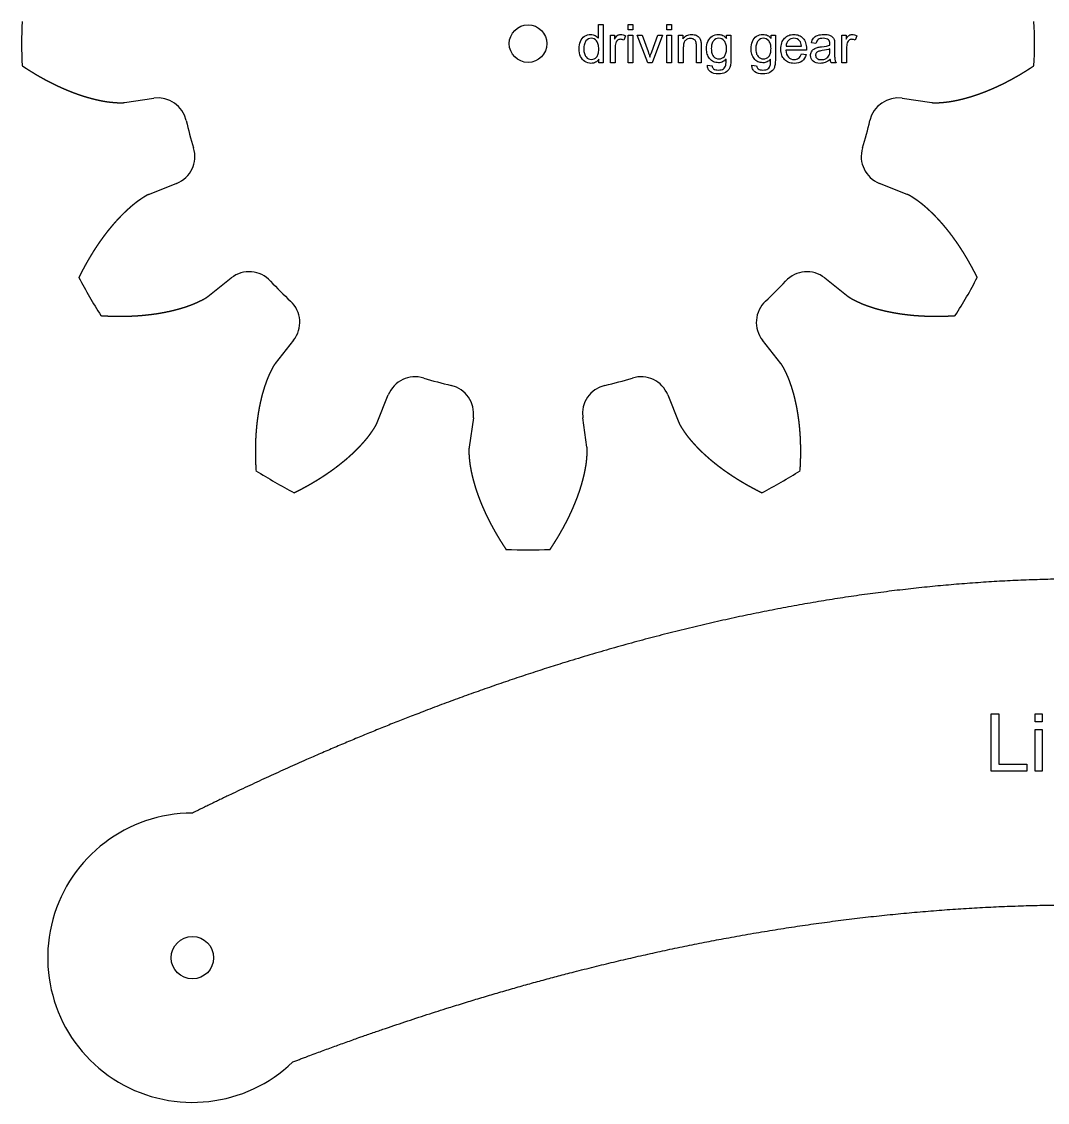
# Model space of a CAD drawing. Header units: millimetres. Extents: x 18 to 1169, y 18 to 1181.
# Drawn here: x 450 to 662.7, y 18 to 242.2 of the extents above; entities that cross this region are included whole.
import ezdxf

# ---------------------------------------------------------------- set-up
doc = ezdxf.new("R2010")
doc.units = ezdxf.units.MM
doc.layers.add('cut', color=5, linetype='Continuous', true_color=0x0000ff)
doc.layers.add('line engraving', color=1, linetype='Continuous', true_color=0xff0000)

msp = doc.modelspace()

# ---------------------------------------------------------------- linework, layer by layer
at = {"layer": 'cut', "color": 5, "true_color": 0x0000ff}
for p, q in [((471.31, 225.37), (477.41, 226.26)), ((632.59, 226.26), (638.69, 225.37)), ((482.14, 208.6), (476.42, 206.32)), ((633.58, 206.32), (627.86, 208.6)), ((488.64, 185.16), (493.47, 188.98)), ((616.53, 188.98), (621.36, 185.16)), ((506.39, 176.05), (502.58, 171.22)), ((607.42, 171.22), (603.61, 176.05)), ((523.74, 159), (526.01, 164.72)), ((583.99, 164.72), (586.26, 159)), ((543.67, 159.99), (542.78, 153.9)), ((567.22, 153.9), (566.33, 159.99))]:
    msp.add_line(p, q, dxfattribs=at)
for centre, radius in [((555, 237.58), 3.9), ((485.41, 48), 4.4)]:
    msp.add_circle(centre, radius, dxfattribs=at)
for centre, radius, start, end in [((555, 237.58), 105, 177.5067, -177.5067), ((555, 237.58), 105, -2.4933, 2.4933), ((478.27, 220.32), 6, 12.6817, 98.3062), ((631.73, 220.32), 6, 81.6938, 167.3183), ((555, 237.58), 72.64, -167.3183, -162.6817), ((555, 237.58), 72.64, -17.3183, -12.6817), ((479.92, 214.17), 6, -68.3062, 17.3183), ((630.08, 214.17), 6, 162.6817, -111.6938), ((555, 237.58), 105, -152.4933, -147.5067), ((497.19, 184.27), 6, 42.6817, 128.3062), ((555, 237.58), 72.64, -137.3183, -132.6817), ((555, 237.58), 72.64, -47.3183, -42.6817), ((612.81, 184.27), 6, 51.6938, 137.3183), ((555, 237.58), 105, -32.4933, -27.5067), ((501.68, 179.77), 6, -38.3062, 47.3183), ((608.32, 179.77), 6, 132.6817, -141.6938), ((531.59, 162.5), 6, 72.6817, 158.3062), ((555, 237.58), 72.64, -107.3183, -102.6817), ((555, 237.58), 72.64, -77.3183, -72.6817), ((578.41, 162.5), 6, 21.6938, 107.3183), ((537.73, 160.86), 6, -8.3062, 77.3183), ((572.27, 160.86), 6, 102.6817, -171.6938), ((555, 237.58), 105, -122.4933, -117.5067), ((555, 237.58), 105, -62.4933, -57.5067), ((555, 237.58), 105, -92.4933, -87.5067), ((485.41, 48), 30, 90, -46.1113)]:
    msp.add_arc(centre, radius, start, end, dxfattribs=at)
for points in [[(450.1, 233.02), (450.16, 232.98), (450.27, 232.9), (450.45, 232.78), (450.68, 232.63), (450.97, 232.44), (451.27, 232.25), (451.56, 232.06), (451.86, 231.88), (452.15, 231.7), (452.45, 231.52), (452.74, 231.34), (453.04, 231.16), (453.33, 230.99), (453.63, 230.82), (453.93, 230.65), (454.23, 230.48), (454.52, 230.32), (454.82, 230.15), (455.12, 229.99), (455.42, 229.84), (455.72, 229.68), (456.02, 229.53), (456.33, 229.37), (456.63, 229.22), (456.93, 229.08), (457.23, 228.93), (457.53, 228.79), (457.84, 228.65), (458.14, 228.51), (458.44, 228.37), (458.75, 228.24), (459.05, 228.11), (459.36, 227.98), (459.66, 227.86), (459.97, 227.73), (460.27, 227.61), (460.58, 227.49), (460.88, 227.38), (461.19, 227.26), (461.49, 227.15), (461.8, 227.05), (462.11, 226.94), (462.42, 226.84), (462.72, 226.74), (463.03, 226.64), (463.34, 226.55), (463.64, 226.46), (463.95, 226.37), (464.26, 226.28), (464.57, 226.2), (464.88, 226.12), (465.18, 226.04), (465.49, 225.97), (465.8, 225.9), (466.11, 225.84), (466.42, 225.77), (466.72, 225.71), (467.03, 225.66), (467.34, 225.6), (467.65, 225.55), (467.96, 225.51), (468.26, 225.47), (468.57, 225.44), (468.88, 225.41), (469.18, 225.38), (469.49, 225.36), (469.8, 225.34), (470.1, 225.32), (470.41, 225.31), (470.71, 225.31), (470.95, 225.32), (471.13, 225.34), (471.25, 225.36), (471.31, 225.37)], [(638.69, 225.37), (638.75, 225.36), (638.87, 225.34), (639.05, 225.32), (639.29, 225.31), (639.59, 225.31), (639.9, 225.32), (640.2, 225.34), (640.51, 225.36), (640.82, 225.38), (641.12, 225.41), (641.43, 225.44), (641.74, 225.47), (642.04, 225.51), (642.35, 225.55), (642.66, 225.6), (642.97, 225.66), (643.28, 225.71), (643.58, 225.77), (643.89, 225.84), (644.2, 225.9), (644.51, 225.97), (644.82, 226.04), (645.12, 226.12), (645.43, 226.2), (645.74, 226.28), (646.05, 226.37), (646.36, 226.46), (646.66, 226.55), (646.97, 226.64), (647.28, 226.74), (647.58, 226.84), (647.89, 226.94), (648.2, 227.05), (648.51, 227.15), (648.81, 227.26), (649.12, 227.38), (649.42, 227.49), (649.73, 227.61), (650.03, 227.73), (650.34, 227.86), (650.64, 227.98), (650.95, 228.11), (651.25, 228.24), (651.56, 228.37), (651.86, 228.51), (652.16, 228.65), (652.47, 228.79), (652.77, 228.93), (653.07, 229.08), (653.37, 229.22), (653.67, 229.37), (653.98, 229.53), (654.28, 229.68), (654.58, 229.84), (654.88, 229.99), (655.18, 230.15), (655.48, 230.32), (655.77, 230.48), (656.07, 230.65), (656.37, 230.82), (656.67, 230.99), (656.96, 231.16), (657.26, 231.34), (657.55, 231.52), (657.85, 231.7), (658.14, 231.88), (658.44, 232.06), (658.73, 232.25), (659.03, 232.44), (659.32, 232.63), (659.55, 232.78), (659.73, 232.9), (659.84, 232.98), (659.9, 233.02)], [(476.42, 206.32), (476.36, 206.3), (476.25, 206.25), (476.08, 206.18), (475.87, 206.07), (475.6, 205.92), (475.34, 205.75), (475.09, 205.59), (474.83, 205.42), (474.58, 205.24), (474.33, 205.07), (474.07, 204.89), (473.83, 204.71), (473.58, 204.52), (473.33, 204.33), (473.09, 204.13), (472.85, 203.93), (472.61, 203.73), (472.38, 203.52), (472.14, 203.31), (471.91, 203.1), (471.68, 202.89), (471.45, 202.67), (471.22, 202.45), (470.99, 202.23), (470.77, 202), (470.54, 201.77), (470.32, 201.54), (470.1, 201.31), (469.88, 201.07), (469.66, 200.84), (469.45, 200.6), (469.23, 200.36), (469.02, 200.11), (468.81, 199.86), (468.6, 199.62), (468.39, 199.36), (468.18, 199.11), (467.98, 198.86), (467.77, 198.6), (467.57, 198.34), (467.37, 198.08), (467.17, 197.81), (466.97, 197.55), (466.77, 197.28), (466.58, 197.01), (466.39, 196.74), (466.19, 196.47), (466, 196.19), (465.81, 195.92), (465.63, 195.64), (465.44, 195.36), (465.25, 195.08), (465.07, 194.79), (464.89, 194.51), (464.71, 194.22), (464.53, 193.93), (464.35, 193.64), (464.18, 193.35), (464, 193.05), (463.83, 192.76), (463.66, 192.46), (463.49, 192.16), (463.32, 191.86), (463.15, 191.56), (462.99, 191.26), (462.82, 190.95), (462.66, 190.64), (462.5, 190.34), (462.34, 190.03), (462.18, 189.72), (462.06, 189.47), (461.96, 189.28), (461.9, 189.15), (461.87, 189.09)], [(648.13, 189.09), (648.1, 189.15), (648.04, 189.28), (647.94, 189.47), (647.82, 189.72), (647.66, 190.03), (647.5, 190.34), (647.34, 190.64), (647.18, 190.95), (647.01, 191.26), (646.85, 191.56), (646.68, 191.86), (646.51, 192.16), (646.34, 192.46), (646.17, 192.76), (646, 193.05), (645.82, 193.35), (645.65, 193.64), (645.47, 193.93), (645.29, 194.22), (645.11, 194.51), (644.93, 194.79), (644.75, 195.08), (644.56, 195.36), (644.37, 195.64), (644.19, 195.92), (644, 196.19), (643.81, 196.47), (643.61, 196.74), (643.42, 197.01), (643.23, 197.28), (643.03, 197.55), (642.83, 197.81), (642.63, 198.08), (642.43, 198.34), (642.23, 198.6), (642.02, 198.86), (641.82, 199.11), (641.61, 199.36), (641.4, 199.62), (641.19, 199.86), (640.98, 200.11), (640.77, 200.36), (640.55, 200.6), (640.34, 200.84), (640.12, 201.07), (639.9, 201.31), (639.68, 201.54), (639.46, 201.77), (639.23, 202), (639.01, 202.23), (638.78, 202.45), (638.55, 202.67), (638.32, 202.89), (638.09, 203.1), (637.86, 203.31), (637.62, 203.52), (637.39, 203.73), (637.15, 203.93), (636.91, 204.13), (636.67, 204.33), (636.42, 204.52), (636.17, 204.71), (635.93, 204.89), (635.67, 205.07), (635.42, 205.24), (635.17, 205.42), (634.91, 205.59), (634.66, 205.75), (634.4, 205.92), (634.13, 206.07), (633.92, 206.18), (633.75, 206.25), (633.64, 206.3), (633.58, 206.32)], [(466.44, 181.18), (466.51, 181.17), (466.65, 181.16), (466.86, 181.15), (467.14, 181.13), (467.48, 181.12), (467.83, 181.1), (468.18, 181.08), (468.53, 181.07), (468.87, 181.06), (469.22, 181.05), (469.56, 181.05), (469.91, 181.04), (470.25, 181.04), (470.59, 181.04), (470.94, 181.04), (471.28, 181.05), (471.62, 181.05), (471.96, 181.06), (472.3, 181.07), (472.64, 181.09), (472.98, 181.1), (473.31, 181.12), (473.65, 181.14), (473.99, 181.16), (474.32, 181.18), (474.66, 181.21), (474.99, 181.23), (475.32, 181.26), (475.65, 181.3), (475.98, 181.33), (476.31, 181.37), (476.64, 181.41), (476.97, 181.45), (477.3, 181.49), (477.62, 181.54), (477.95, 181.58), (478.27, 181.63), (478.59, 181.69), (478.92, 181.74), (479.24, 181.8), (479.56, 181.86), (479.87, 181.92), (480.19, 181.99), (480.51, 182.05), (480.82, 182.12), (481.14, 182.19), (481.45, 182.27), (481.76, 182.35), (482.07, 182.43), (482.38, 182.51), (482.68, 182.59), (482.99, 182.68), (483.29, 182.77), (483.59, 182.87), (483.89, 182.96), (484.19, 183.06), (484.49, 183.17), (484.78, 183.27), (485.07, 183.38), (485.37, 183.49), (485.65, 183.6), (485.94, 183.72), (486.22, 183.85), (486.5, 183.98), (486.78, 184.11), (487.06, 184.24), (487.33, 184.38), (487.61, 184.51), (487.88, 184.66), (488.14, 184.81), (488.34, 184.94), (488.49, 185.05), (488.59, 185.12), (488.64, 185.16)], [(621.36, 185.16), (621.41, 185.12), (621.51, 185.05), (621.66, 184.94), (621.86, 184.81), (622.12, 184.66), (622.39, 184.51), (622.67, 184.38), (622.94, 184.24), (623.22, 184.11), (623.5, 183.98), (623.78, 183.85), (624.06, 183.72), (624.35, 183.6), (624.63, 183.49), (624.93, 183.38), (625.22, 183.27), (625.51, 183.17), (625.81, 183.06), (626.11, 182.96), (626.41, 182.87), (626.71, 182.77), (627.01, 182.68), (627.32, 182.59), (627.62, 182.51), (627.93, 182.43), (628.24, 182.35), (628.55, 182.27), (628.86, 182.19), (629.18, 182.12), (629.49, 182.05), (629.81, 181.99), (630.13, 181.92), (630.44, 181.86), (630.76, 181.8), (631.08, 181.74), (631.41, 181.69), (631.73, 181.63), (632.05, 181.58), (632.38, 181.54), (632.7, 181.49), (633.03, 181.45), (633.36, 181.41), (633.69, 181.37), (634.02, 181.33), (634.35, 181.3), (634.68, 181.26), (635.01, 181.23), (635.34, 181.21), (635.68, 181.18), (636.01, 181.16), (636.35, 181.14), (636.69, 181.12), (637.02, 181.1), (637.36, 181.09), (637.7, 181.07), (638.04, 181.06), (638.38, 181.05), (638.72, 181.05), (639.06, 181.04), (639.41, 181.04), (639.75, 181.04), (640.09, 181.04), (640.44, 181.05), (640.78, 181.05), (641.13, 181.06), (641.47, 181.07), (641.82, 181.08), (642.17, 181.1), (642.52, 181.12), (642.86, 181.13), (643.14, 181.15), (643.35, 181.16), (643.49, 181.17), (643.56, 181.18)], [(502.58, 171.22), (502.54, 171.17), (502.47, 171.08), (502.36, 170.93), (502.23, 170.72), (502.07, 170.46), (501.93, 170.19), (501.79, 169.92), (501.66, 169.64), (501.52, 169.37), (501.39, 169.09), (501.26, 168.81), (501.14, 168.52), (501.02, 168.24), (500.9, 167.95), (500.79, 167.66), (500.69, 167.37), (500.58, 167.07), (500.48, 166.77), (500.38, 166.48), (500.28, 166.18), (500.19, 165.87), (500.1, 165.57), (500.01, 165.27), (499.92, 164.96), (499.84, 164.65), (499.76, 164.34), (499.69, 164.03), (499.61, 163.72), (499.54, 163.41), (499.47, 163.09), (499.4, 162.78), (499.34, 162.46), (499.27, 162.14), (499.21, 161.82), (499.16, 161.5), (499.1, 161.18), (499.05, 160.86), (499, 160.53), (498.95, 160.21), (498.91, 159.88), (498.86, 159.55), (498.82, 159.23), (498.78, 158.9), (498.75, 158.57), (498.71, 158.24), (498.68, 157.91), (498.65, 157.57), (498.62, 157.24), (498.6, 156.91), (498.57, 156.57), (498.55, 156.23), (498.53, 155.9), (498.52, 155.56), (498.5, 155.22), (498.49, 154.88), (498.48, 154.54), (498.47, 154.2), (498.46, 153.86), (498.46, 153.52), (498.46, 153.18), (498.46, 152.83), (498.46, 152.49), (498.46, 152.15), (498.47, 151.8), (498.48, 151.46), (498.49, 151.11), (498.5, 150.76), (498.52, 150.42), (498.53, 150.07), (498.55, 149.72), (498.57, 149.44), (498.58, 149.23), (498.59, 149.09), (498.59, 149.02)], [(611.41, 149.02), (611.41, 149.09), (611.42, 149.23), (611.43, 149.44), (611.45, 149.72), (611.47, 150.07), (611.48, 150.42), (611.5, 150.76), (611.51, 151.11), (611.52, 151.46), (611.53, 151.8), (611.54, 152.15), (611.54, 152.49), (611.54, 152.83), (611.54, 153.18), (611.54, 153.52), (611.54, 153.86), (611.53, 154.2), (611.52, 154.54), (611.51, 154.88), (611.5, 155.22), (611.48, 155.56), (611.47, 155.9), (611.45, 156.23), (611.43, 156.57), (611.4, 156.91), (611.38, 157.24), (611.35, 157.57), (611.32, 157.91), (611.29, 158.24), (611.25, 158.57), (611.22, 158.9), (611.18, 159.23), (611.14, 159.55), (611.09, 159.88), (611.05, 160.21), (611, 160.53), (610.95, 160.86), (610.9, 161.18), (610.84, 161.5), (610.79, 161.82), (610.73, 162.14), (610.66, 162.46), (610.6, 162.78), (610.53, 163.09), (610.46, 163.41), (610.39, 163.72), (610.31, 164.03), (610.24, 164.34), (610.16, 164.65), (610.08, 164.96), (609.99, 165.27), (609.9, 165.57), (609.81, 165.87), (609.72, 166.18), (609.62, 166.48), (609.52, 166.77), (609.42, 167.07), (609.31, 167.37), (609.21, 167.66), (609.1, 167.95), (608.98, 168.24), (608.86, 168.52), (608.74, 168.81), (608.61, 169.09), (608.48, 169.37), (608.34, 169.64), (608.21, 169.92), (608.07, 170.19), (607.93, 170.46), (607.77, 170.72), (607.64, 170.93), (607.53, 171.08), (607.46, 171.17), (607.42, 171.22)], [(506.51, 144.45), (506.57, 144.48), (506.69, 144.55), (506.88, 144.64), (507.13, 144.77), (507.44, 144.92), (507.75, 145.08), (508.06, 145.24), (508.37, 145.41), (508.67, 145.57), (508.98, 145.74), (509.28, 145.9), (509.58, 146.07), (509.88, 146.24), (510.17, 146.41), (510.47, 146.59), (510.76, 146.76), (511.06, 146.94), (511.35, 147.11), (511.63, 147.29), (511.92, 147.47), (512.21, 147.66), (512.49, 147.84), (512.77, 148.02), (513.05, 148.21), (513.33, 148.4), (513.61, 148.59), (513.88, 148.78), (514.16, 148.97), (514.43, 149.16), (514.7, 149.36), (514.96, 149.55), (515.23, 149.75), (515.49, 149.95), (515.75, 150.15), (516.01, 150.36), (516.27, 150.56), (516.53, 150.77), (516.78, 150.97), (517.03, 151.18), (517.28, 151.39), (517.53, 151.6), (517.77, 151.82), (518.01, 152.03), (518.25, 152.25), (518.49, 152.46), (518.73, 152.68), (518.96, 152.9), (519.19, 153.13), (519.42, 153.35), (519.64, 153.58), (519.87, 153.8), (520.09, 154.03), (520.3, 154.26), (520.52, 154.49), (520.73, 154.73), (520.94, 154.96), (521.14, 155.2), (521.35, 155.44), (521.55, 155.68), (521.74, 155.92), (521.94, 156.16), (522.12, 156.41), (522.31, 156.66), (522.48, 156.91), (522.66, 157.16), (522.83, 157.42), (523, 157.67), (523.17, 157.93), (523.33, 158.19), (523.48, 158.45), (523.59, 158.67), (523.67, 158.83), (523.72, 158.95), (523.74, 159)], [(586.26, 159), (586.28, 158.95), (586.33, 158.83), (586.41, 158.67), (586.52, 158.45), (586.67, 158.19), (586.83, 157.93), (587, 157.67), (587.17, 157.42), (587.34, 157.16), (587.52, 156.91), (587.69, 156.66), (587.88, 156.41), (588.06, 156.16), (588.26, 155.92), (588.45, 155.68), (588.65, 155.44), (588.86, 155.2), (589.06, 154.96), (589.27, 154.73), (589.48, 154.49), (589.7, 154.26), (589.91, 154.03), (590.13, 153.8), (590.36, 153.58), (590.58, 153.35), (590.81, 153.13), (591.04, 152.9), (591.27, 152.68), (591.51, 152.46), (591.75, 152.25), (591.99, 152.03), (592.23, 151.82), (592.47, 151.6), (592.72, 151.39), (592.97, 151.18), (593.22, 150.97), (593.47, 150.77), (593.73, 150.56), (593.99, 150.36), (594.25, 150.15), (594.51, 149.95), (594.77, 149.75), (595.04, 149.55), (595.3, 149.36), (595.57, 149.16), (595.84, 148.97), (596.12, 148.78), (596.39, 148.59), (596.67, 148.4), (596.95, 148.21), (597.23, 148.02), (597.51, 147.84), (597.79, 147.66), (598.08, 147.47), (598.37, 147.29), (598.65, 147.11), (598.94, 146.94), (599.24, 146.76), (599.53, 146.59), (599.83, 146.41), (600.12, 146.24), (600.42, 146.07), (600.72, 145.9), (601.02, 145.74), (601.33, 145.57), (601.63, 145.41), (601.94, 145.24), (602.25, 145.08), (602.56, 144.92), (602.87, 144.77), (603.12, 144.64), (603.31, 144.55), (603.43, 144.48), (603.49, 144.45)], [(542.78, 153.9), (542.77, 153.84), (542.76, 153.72), (542.74, 153.54), (542.73, 153.29), (542.73, 152.99), (542.74, 152.69), (542.75, 152.38), (542.77, 152.07), (542.8, 151.77), (542.82, 151.46), (542.85, 151.15), (542.89, 150.85), (542.92, 150.54), (542.97, 150.23), (543.02, 149.92), (543.07, 149.62), (543.13, 149.31), (543.19, 149), (543.25, 148.69), (543.32, 148.38), (543.39, 148.08), (543.46, 147.77), (543.54, 147.46), (543.62, 147.15), (543.7, 146.84), (543.78, 146.54), (543.87, 146.23), (543.96, 145.92), (544.06, 145.61), (544.15, 145.31), (544.25, 145), (544.36, 144.69), (544.46, 144.39), (544.57, 144.08), (544.68, 143.77), (544.79, 143.47), (544.91, 143.16), (545.03, 142.85), (545.15, 142.55), (545.27, 142.24), (545.4, 141.94), (545.53, 141.64), (545.66, 141.33), (545.79, 141.03), (545.93, 140.72), (546.06, 140.42), (546.2, 140.12), (546.35, 139.81), (546.49, 139.51), (546.64, 139.21), (546.79, 138.91), (546.94, 138.61), (547.1, 138.31), (547.25, 138.01), (547.41, 137.71), (547.57, 137.41), (547.73, 137.11), (547.9, 136.81), (548.07, 136.51), (548.24, 136.21), (548.41, 135.92), (548.58, 135.62), (548.76, 135.32), (548.93, 135.03), (549.11, 134.73), (549.3, 134.44), (549.48, 134.15), (549.67, 133.85), (549.86, 133.56), (550.05, 133.27), (550.2, 133.03), (550.32, 132.86), (550.39, 132.74), (550.43, 132.68)], [(559.57, 132.68), (559.61, 132.74), (559.68, 132.86), (559.8, 133.03), (559.95, 133.27), (560.14, 133.56), (560.33, 133.85), (560.52, 134.15), (560.7, 134.44), (560.89, 134.73), (561.07, 135.03), (561.24, 135.32), (561.42, 135.62), (561.59, 135.92), (561.76, 136.21), (561.93, 136.51), (562.1, 136.81), (562.27, 137.11), (562.43, 137.41), (562.59, 137.71), (562.75, 138.01), (562.9, 138.31), (563.06, 138.61), (563.21, 138.91), (563.36, 139.21), (563.51, 139.51), (563.65, 139.81), (563.8, 140.12), (563.94, 140.42), (564.07, 140.72), (564.21, 141.03), (564.34, 141.33), (564.47, 141.64), (564.6, 141.94), (564.73, 142.24), (564.85, 142.55), (564.97, 142.85), (565.09, 143.16), (565.21, 143.47), (565.32, 143.77), (565.43, 144.08), (565.54, 144.39), (565.64, 144.69), (565.75, 145), (565.85, 145.31), (565.94, 145.61), (566.04, 145.92), (566.13, 146.23), (566.22, 146.54), (566.3, 146.84), (566.38, 147.15), (566.46, 147.46), (566.54, 147.77), (566.61, 148.08), (566.68, 148.38), (566.75, 148.69), (566.81, 149), (566.87, 149.31), (566.93, 149.62), (566.98, 149.92), (567.03, 150.23), (567.08, 150.54), (567.11, 150.85), (567.15, 151.15), (567.18, 151.46), (567.2, 151.77), (567.23, 152.07), (567.25, 152.38), (567.26, 152.69), (567.27, 152.99), (567.27, 153.29), (567.26, 153.54), (567.24, 153.72), (567.23, 153.84), (567.22, 153.9)], [(856.81, 78), (849.38, 81.69), (834.52, 88.73), (812.24, 98.34), (782.53, 109.19), (745.39, 119.25), (708.25, 125.51), (671.11, 127.65), (633.97, 125.51), (596.83, 119.25), (559.69, 109.19), (529.98, 98.34), (507.69, 88.73), (492.84, 81.69), (485.41, 78)]]:
    msp.add_open_spline(points, degree=5, dxfattribs=at)
msp.add_open_spline([(506.21, 26.38), (509.39, 27.6), (519.93, 31.53), (537.83, 37.73), (563.11, 45.3), (595.83, 52.82), (632.82, 58.09), (669.91, 59.87), (707.1, 58.04), (744.39, 52.75), (777.71, 45.19), (803.6, 37.57), (822.02, 31.31), (832.95, 27.32), (836.37, 26.04)], degree=5, knots=[-0.9433543, -0.9433543, -0.9433543, -0.9433543, -0.9433543, -0.9433543, -0.9, -0.8, -0.7, -0.6, -0.5, -0.4, -0.3, -0.2, -0.1, -0.0544049, -0.0544049, -0.0544049, -0.0544049, -0.0544049, -0.0544049], dxfattribs=at)
at = {"layer": 'line engraving', "color": 1, "true_color": 0xff0000}
for points in [[(569.65, 233.62), (569.65, 234.35), (569.51, 234.15), (569.35, 233.97), (569.17, 233.83), (568.98, 233.71), (568.77, 233.61), (568.54, 233.55), (568.3, 233.51), (568.05, 233.49), (567.71, 233.52), (567.39, 233.59), (567.08, 233.71), (566.78, 233.87), (566.51, 234.08), (566.27, 234.32), (566.07, 234.61), (565.89, 234.93), (565.75, 235.28), (565.65, 235.66), (565.6, 236.06), (565.58, 236.49), (565.59, 236.91), (565.65, 237.31), (565.74, 237.69), (565.86, 238.05), (566.02, 238.38), (566.22, 238.66), (566.45, 238.91), (566.72, 239.12), (567.02, 239.28), (567.33, 239.4), (567.66, 239.47), (568, 239.49), (568.25, 239.48), (568.49, 239.44), (568.72, 239.37), (568.93, 239.27), (569.12, 239.15), (569.29, 239.02), (569.45, 238.87), (569.59, 238.7), (569.59, 241.54), (570.55, 241.54), (570.55, 233.62), (569.65, 233.62)], [(575.77, 240.43), (575.77, 241.54), (576.75, 241.54), (576.75, 240.43), (575.77, 240.43)], [(583.76, 240.43), (583.76, 241.54), (584.74, 241.54), (584.74, 240.43), (583.76, 240.43)], [(566.58, 236.49), (566.58, 236.22), (566.6, 235.97), (566.64, 235.74), (566.69, 235.52), (566.76, 235.33), (566.84, 235.15), (566.93, 234.98), (567.04, 234.84), (567.28, 234.6), (567.55, 234.43), (567.83, 234.33), (568.14, 234.29), (568.44, 234.33), (568.73, 234.42), (568.99, 234.59), (569.22, 234.81), (569.33, 234.95), (569.42, 235.11), (569.49, 235.28), (569.55, 235.47), (569.6, 235.68), (569.64, 235.91), (569.66, 236.15), (569.67, 236.41), (569.66, 236.69), (569.64, 236.96), (569.6, 237.2), (569.55, 237.43), (569.49, 237.63), (569.41, 237.82), (569.32, 237.99), (569.21, 238.14), (568.97, 238.38), (568.71, 238.55), (568.41, 238.65), (568.09, 238.69), (567.78, 238.65), (567.5, 238.55), (567.24, 238.39), (567.01, 238.16), (566.91, 238.01), (566.82, 237.85), (566.75, 237.67), (566.68, 237.47), (566.64, 237.26), (566.6, 237.02), (566.58, 236.76), (566.58, 236.49)], [(572.07, 233.62), (572.07, 239.36), (572.95, 239.36), (572.95, 238.49), (573.11, 238.77), (573.27, 239), (573.42, 239.17), (573.57, 239.3), (573.71, 239.38), (573.86, 239.44), (574.02, 239.48), (574.19, 239.49), (574.44, 239.47), (574.69, 239.41), (574.94, 239.32), (575.19, 239.18), (574.85, 238.28), (574.68, 238.37), (574.5, 238.43), (574.32, 238.47), (574.14, 238.49), (573.99, 238.47), (573.84, 238.44), (573.7, 238.38), (573.57, 238.29), (573.45, 238.19), (573.35, 238.07), (573.27, 237.92), (573.21, 237.76), (573.13, 237.5), (573.08, 237.22), (573.05, 236.93), (573.04, 236.63), (573.04, 233.62), (572.07, 233.62)], [(575.77, 233.62), (575.77, 239.36), (576.75, 239.36), (576.75, 233.62), (575.77, 233.62)], [(579.82, 233.62), (577.64, 239.36), (578.66, 239.36), (579.9, 235.93), (579.99, 235.64), (580.09, 235.36), (580.18, 235.07), (580.26, 234.77), (580.33, 235.01), (580.42, 235.27), (580.52, 235.55), (580.63, 235.86), (581.9, 239.36), (582.9, 239.36), (580.73, 233.62), (579.82, 233.62)], [(583.76, 233.62), (583.76, 239.36), (584.74, 239.36), (584.74, 233.62), (583.76, 233.62)], [(586.22, 233.62), (586.22, 239.36), (587.09, 239.36), (587.09, 238.55), (587.26, 238.77), (587.44, 238.96), (587.65, 239.12), (587.87, 239.26), (588.1, 239.36), (588.36, 239.43), (588.63, 239.48), (588.92, 239.49), (589.17, 239.48), (589.42, 239.44), (589.65, 239.39), (589.87, 239.31), (590.08, 239.2), (590.25, 239.09), (590.4, 238.96), (590.52, 238.82), (590.62, 238.66), (590.71, 238.49), (590.78, 238.3), (590.83, 238.1), (590.85, 237.94), (590.87, 237.73), (590.88, 237.46), (590.88, 237.15), (590.88, 233.62), (589.91, 233.62), (589.91, 237.11), (589.9, 237.39), (589.88, 237.63), (589.84, 237.84), (589.8, 238), (589.73, 238.14), (589.64, 238.27), (589.53, 238.38), (589.39, 238.47), (589.24, 238.55), (589.08, 238.6), (588.9, 238.64), (588.71, 238.65), (588.41, 238.62), (588.14, 238.55), (587.88, 238.43), (587.64, 238.25), (587.54, 238.14), (587.44, 238.01), (587.37, 237.86), (587.3, 237.68), (587.25, 237.48), (587.22, 237.26), (587.2, 237.02), (587.19, 236.76), (587.19, 233.62), (586.22, 233.62)], [(592.19, 233.15), (593.14, 233.01), (593.18, 232.8), (593.25, 232.63), (593.35, 232.48), (593.47, 232.37), (593.67, 232.25), (593.9, 232.17), (594.16, 232.12), (594.46, 232.1), (594.78, 232.12), (595.06, 232.17), (595.3, 232.25), (595.5, 232.37), (595.67, 232.52), (595.81, 232.69), (595.92, 232.9), (596, 233.13), (596.02, 233.21), (596.03, 233.32), (596.04, 233.44), (596.05, 233.59), (596.06, 233.75), (596.07, 233.94), (596.07, 234.15), (596.07, 234.37), (595.9, 234.2), (595.73, 234.05), (595.55, 233.92), (595.35, 233.81), (595.15, 233.73), (594.94, 233.67), (594.71, 233.63), (594.48, 233.62), (594.19, 233.64), (593.92, 233.68), (593.67, 233.74), (593.43, 233.84), (593.21, 233.96), (593.01, 234.1), (592.82, 234.28), (592.65, 234.48), (592.5, 234.7), (592.36, 234.93), (592.25, 235.17), (592.16, 235.42), (592.09, 235.68), (592.04, 235.95), (592.01, 236.23), (592, 236.52), (592.02, 236.93), (592.07, 237.31), (592.17, 237.69), (592.3, 238.04), (592.46, 238.37), (592.66, 238.66), (592.89, 238.9), (593.16, 239.11), (593.45, 239.28), (593.77, 239.4), (594.12, 239.47), (594.49, 239.49), (594.73, 239.48), (594.97, 239.44), (595.2, 239.38), (595.41, 239.29), (595.62, 239.17), (595.81, 239.03), (595.99, 238.86), (596.16, 238.67), (596.16, 239.36), (597.06, 239.36), (597.06, 234.4), (597.05, 234.08), (597.04, 233.78), (597.02, 233.51), (596.99, 233.26), (596.95, 233.03), (596.9, 232.83), (596.85, 232.65), (596.79, 232.5), (596.63, 232.24), (596.43, 232), (596.2, 231.8), (595.92, 231.62), (595.61, 231.48), (595.26, 231.38), (594.88, 231.31), (594.46, 231.29), (593.98, 231.32), (593.54, 231.41), (593.15, 231.55), (592.81, 231.76), (592.66, 231.88), (592.53, 232.02), (592.42, 232.17), (592.34, 232.33), (592.27, 232.52), (592.22, 232.71), (592.2, 232.92), (592.19, 233.15)], [(593, 236.6), (593.01, 236.32), (593.03, 236.07), (593.06, 235.83), (593.11, 235.62), (593.17, 235.42), (593.25, 235.24), (593.34, 235.09), (593.45, 234.95), (593.69, 234.72), (593.95, 234.56), (594.25, 234.46), (594.57, 234.43), (594.89, 234.46), (595.19, 234.56), (595.46, 234.72), (595.7, 234.94), (595.8, 235.08), (595.89, 235.24), (595.97, 235.41), (596.04, 235.61), (596.09, 235.82), (596.12, 236.05), (596.14, 236.3), (596.15, 236.56), (596.14, 236.82), (596.12, 237.06), (596.08, 237.28), (596.03, 237.49), (595.97, 237.68), (595.89, 237.85), (595.79, 238.01), (595.68, 238.15), (595.44, 238.39), (595.17, 238.55), (594.87, 238.65), (594.56, 238.69), (594.24, 238.65), (593.96, 238.55), (593.69, 238.39), (593.45, 238.16), (593.35, 238.02), (593.26, 237.86), (593.18, 237.69), (593.11, 237.5), (593.06, 237.3), (593.03, 237.08), (593.01, 236.85), (593, 236.6)], [(601.42, 233.15), (602.37, 233.01), (602.41, 232.8), (602.48, 232.63), (602.58, 232.48), (602.7, 232.37), (602.9, 232.25), (603.13, 232.17), (603.39, 232.12), (603.69, 232.1), (604.01, 232.12), (604.29, 232.17), (604.53, 232.25), (604.73, 232.37), (604.9, 232.52), (605.04, 232.69), (605.15, 232.9), (605.23, 233.13), (605.25, 233.21), (605.26, 233.32), (605.27, 233.44), (605.28, 233.59), (605.29, 233.75), (605.3, 233.94), (605.3, 234.15), (605.3, 234.37), (605.13, 234.2), (604.96, 234.05), (604.78, 233.92), (604.58, 233.81), (604.38, 233.73), (604.17, 233.67), (603.94, 233.63), (603.71, 233.62), (603.42, 233.64), (603.15, 233.68), (602.9, 233.74), (602.66, 233.84), (602.44, 233.96), (602.24, 234.1), (602.05, 234.28), (601.88, 234.48), (601.73, 234.7), (601.59, 234.93), (601.48, 235.17), (601.39, 235.42), (601.32, 235.68), (601.27, 235.95), (601.24, 236.23), (601.23, 236.52), (601.25, 236.93), (601.3, 237.31), (601.4, 237.69), (601.53, 238.04), (601.69, 238.37), (601.89, 238.66), (602.12, 238.9), (602.39, 239.11), (602.68, 239.28), (603, 239.4), (603.35, 239.47), (603.72, 239.49), (603.96, 239.48), (604.2, 239.44), (604.43, 239.38), (604.64, 239.29), (604.85, 239.17), (605.04, 239.03), (605.22, 238.86), (605.39, 238.67), (605.39, 239.36), (606.29, 239.36), (606.29, 234.4), (606.28, 234.08), (606.27, 233.78), (606.25, 233.51), (606.22, 233.26), (606.18, 233.03), (606.13, 232.83), (606.08, 232.65), (606.01, 232.5), (605.86, 232.24), (605.66, 232), (605.43, 231.8), (605.15, 231.62), (604.84, 231.48), (604.49, 231.38), (604.11, 231.31), (603.69, 231.29), (603.21, 231.32), (602.77, 231.41), (602.38, 231.55), (602.03, 231.76), (601.89, 231.88), (601.76, 232.02), (601.65, 232.17), (601.57, 232.33), (601.5, 232.52), (601.45, 232.71), (601.43, 232.92), (601.42, 233.15)], [(602.23, 236.6), (602.24, 236.32), (602.26, 236.07), (602.29, 235.83), (602.34, 235.62), (602.4, 235.42), (602.48, 235.24), (602.57, 235.09), (602.68, 234.95), (602.92, 234.72), (603.18, 234.56), (603.48, 234.46), (603.8, 234.43), (604.12, 234.46), (604.42, 234.56), (604.69, 234.72), (604.93, 234.94), (605.03, 235.08), (605.12, 235.24), (605.2, 235.41), (605.27, 235.61), (605.32, 235.82), (605.35, 236.05), (605.37, 236.3), (605.38, 236.56), (605.37, 236.82), (605.35, 237.06), (605.31, 237.28), (605.26, 237.49), (605.2, 237.68), (605.12, 237.85), (605.02, 238.01), (604.91, 238.15), (604.67, 238.39), (604.4, 238.55), (604.1, 238.65), (603.79, 238.69), (603.47, 238.65), (603.19, 238.55), (602.92, 238.39), (602.68, 238.16), (602.58, 238.02), (602.48, 237.86), (602.41, 237.69), (602.34, 237.5), (602.29, 237.3), (602.26, 237.08), (602.24, 236.85), (602.23, 236.6)], [(611.69, 235.47), (612.69, 235.35), (612.55, 234.93), (612.35, 234.56), (612.11, 234.25), (611.81, 233.98), (611.47, 233.77), (611.08, 233.61), (610.64, 233.52), (610.17, 233.49), (609.86, 233.51), (609.57, 233.54), (609.3, 233.6), (609.04, 233.69), (608.8, 233.8), (608.57, 233.93), (608.36, 234.09), (608.17, 234.27), (608, 234.47), (607.85, 234.7), (607.72, 234.94), (607.62, 235.2), (607.54, 235.48), (607.48, 235.78), (607.44, 236.1), (607.43, 236.44), (607.44, 236.8), (607.48, 237.13), (607.54, 237.44), (607.62, 237.73), (607.72, 238), (607.85, 238.25), (608, 238.48), (608.18, 238.69), (608.37, 238.88), (608.58, 239.04), (608.8, 239.18), (609.04, 239.29), (609.28, 239.38), (609.55, 239.44), (609.82, 239.48), (610.11, 239.49), (610.39, 239.48), (610.66, 239.44), (610.92, 239.38), (611.16, 239.3), (611.39, 239.19), (611.6, 239.05), (611.8, 238.89), (611.99, 238.71), (612.16, 238.5), (612.31, 238.28), (612.44, 238.03), (612.54, 237.77), (612.62, 237.48), (612.68, 237.17), (612.71, 236.85), (612.72, 236.5), (612.72, 236.45), (612.72, 236.4), (612.72, 236.32), (612.72, 236.24), (608.44, 236.24), (608.49, 235.8), (608.6, 235.41), (608.76, 235.07), (608.97, 234.8), (609.23, 234.58), (609.51, 234.42), (609.83, 234.32), (610.17, 234.29), (610.43, 234.31), (610.67, 234.36), (610.89, 234.45), (611.09, 234.57), (611.27, 234.74), (611.43, 234.94), (611.57, 235.18), (611.69, 235.47)], [(608.49, 237.04), (611.7, 237.04), (611.65, 237.38), (611.57, 237.68), (611.47, 237.93), (611.33, 238.13), (611.08, 238.38), (610.8, 238.55), (610.48, 238.66), (610.12, 238.69), (609.8, 238.66), (609.51, 238.58), (609.24, 238.44), (609, 238.24), (608.79, 238), (608.64, 237.72), (608.54, 237.4), (608.49, 237.04)], [(617.66, 234.33), (617.39, 234.12), (617.13, 233.94), (616.87, 233.79), (616.62, 233.68), (616.36, 233.6), (616.1, 233.54), (615.83, 233.51), (615.54, 233.49), (615.1, 233.52), (614.71, 233.61), (614.37, 233.75), (614.09, 233.96), (613.87, 234.2), (613.71, 234.48), (613.61, 234.79), (613.58, 235.14), (613.59, 235.34), (613.63, 235.54), (613.69, 235.73), (613.77, 235.91), (613.88, 236.07), (614, 236.22), (614.13, 236.35), (614.28, 236.47), (614.44, 236.56), (614.61, 236.65), (614.79, 236.72), (614.98, 236.78), (615.14, 236.82), (615.34, 236.86), (615.57, 236.89), (615.84, 236.93), (616.39, 237), (616.86, 237.08), (617.26, 237.17), (617.58, 237.27), (617.58, 237.36), (617.58, 237.43), (617.58, 237.48), (617.58, 237.52), (617.56, 237.79), (617.51, 238.03), (617.43, 238.21), (617.31, 238.36), (617.1, 238.5), (616.84, 238.6), (616.54, 238.67), (616.2, 238.69), (615.88, 238.67), (615.6, 238.63), (615.37, 238.55), (615.18, 238.45), (615.03, 238.3), (614.9, 238.11), (614.79, 237.88), (614.7, 237.59), (613.75, 237.72), (613.83, 238.02), (613.92, 238.28), (614.04, 238.51), (614.18, 238.71), (614.34, 238.89), (614.54, 239.04), (614.77, 239.18), (615.04, 239.29), (615.33, 239.38), (615.64, 239.44), (615.98, 239.48), (616.34, 239.49), (616.69, 239.48), (617, 239.45), (617.29, 239.39), (617.53, 239.32), (617.75, 239.23), (617.93, 239.12), (618.08, 239.01), (618.21, 238.88), (618.31, 238.74), (618.39, 238.59), (618.46, 238.41), (618.51, 238.22), (618.53, 238.07), (618.55, 237.87), (618.56, 237.62), (618.56, 237.32), (618.56, 236.03), (618.56, 235.7), (618.56, 235.41), (618.57, 235.15), (618.57, 234.92), (618.58, 234.72), (618.59, 234.55), (618.61, 234.42), (618.62, 234.31), (618.66, 234.13), (618.71, 233.96), (618.78, 233.79), (618.87, 233.62), (617.85, 233.62), (617.78, 233.78), (617.73, 233.95), (617.69, 234.13), (617.66, 234.33)], [(620.06, 233.62), (620.06, 239.36), (620.93, 239.36), (620.93, 238.49), (621.1, 238.77), (621.25, 239), (621.41, 239.17), (621.55, 239.3), (621.7, 239.38), (621.85, 239.44), (622.01, 239.48), (622.17, 239.49), (622.42, 239.47), (622.67, 239.41), (622.92, 239.32), (623.17, 239.18), (622.84, 238.28), (622.66, 238.37), (622.48, 238.43), (622.3, 238.47), (622.13, 238.49), (621.97, 238.47), (621.82, 238.44), (621.68, 238.38), (621.55, 238.29), (621.44, 238.19), (621.34, 238.07), (621.25, 237.92), (621.19, 237.76), (621.12, 237.5), (621.07, 237.22), (621.04, 236.93), (621.03, 236.63), (621.03, 233.62), (620.06, 233.62)], [(617.58, 236.5), (617.28, 236.4), (616.91, 236.3), (616.48, 236.22), (615.99, 236.14), (615.71, 236.09), (615.48, 236.04), (615.29, 235.99), (615.14, 235.94), (615.02, 235.88), (614.92, 235.81), (614.83, 235.72), (614.76, 235.63), (614.7, 235.52), (614.65, 235.41), (614.63, 235.29), (614.62, 235.16), (614.64, 234.98), (614.69, 234.81), (614.79, 234.65), (614.91, 234.51), (615.08, 234.4), (615.28, 234.32), (615.51, 234.27), (615.78, 234.26), (616.05, 234.27), (616.31, 234.32), (616.55, 234.39), (616.78, 234.5), (616.98, 234.64), (617.16, 234.79), (617.3, 234.97), (617.42, 235.17), (617.49, 235.36), (617.54, 235.58), (617.57, 235.84), (617.58, 236.15), (617.58, 236.5)], [(651.01, 86.72), (651.01, 98.58), (652.58, 98.58), (652.58, 88.12), (658.42, 88.12), (658.42, 86.72), (651.01, 86.72)], [(660.11, 96.91), (660.11, 98.58), (661.57, 98.58), (661.57, 96.91), (660.11, 96.91)], [(660.11, 86.72), (660.11, 95.31), (661.57, 95.31), (661.57, 86.72), (660.11, 86.72)]]:
    msp.add_lwpolyline(points, dxfattribs=at)

doc.saveas('drawing.dxf')
